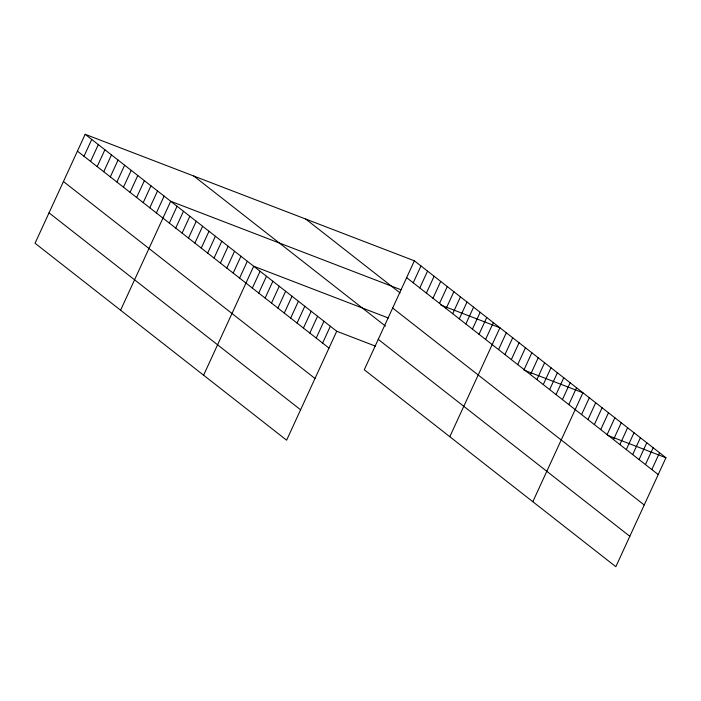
<?xml version="1.0" encoding="UTF-8"?>
<svg xmlns="http://www.w3.org/2000/svg" width="701" height="701" viewBox="0 0 701 701"><rect width="100%" height="100%" fill="white"/><g stroke="black" fill="none" stroke-linecap="round" stroke-linejoin="round"><path stroke-width="1.05" d="M85.163 134.303L35.05 243.247L286.613 440.193L336.725 331.249L85.163 134.303L414.387 260.807L665.95 457.753L615.837 566.697L364.275 369.751L414.387 260.807M83.997 156.279L91.735 139.455M90.578 161.432L98.315 144.608M97.159 166.584L104.896 149.76M103.739 171.736L111.477 154.912M110.32 176.889L118.057 160.056M116.892 182.032L124.638 165.208M123.472 187.185L131.218 170.361M130.053 192.337L137.79 175.513M136.634 197.489L144.371 180.665M143.214 202.642L150.952 185.818M149.795 207.794L157.532 190.961M156.376 212.938L164.113 196.114M120.581 310.21L170.694 201.266L400.972 289.75M169.335 223.093L177.073 206.269M175.723 228.088L183.46 211.264M182.111 233.091L189.848 216.267M188.499 238.086L196.236 221.262M194.878 243.089L202.624 226.265M201.266 248.093L209.003 231.26M207.654 253.087L215.391 236.263M214.042 258.091L221.779 241.258M220.421 263.085L228.167 246.261M226.809 268.089L234.546 251.256M233.196 273.083L240.934 256.259M239.584 278.087L247.322 261.263M203.597 375.201L253.709 266.257L388.336 317.991M252.351 288.085L260.089 271.261M258.739 293.079L266.476 276.255M265.127 298.083L272.864 281.259M271.515 303.077L279.252 286.253M277.894 308.081L285.64 291.257M284.282 313.084L292.019 296.251M290.67 318.079L298.407 301.255M297.058 323.082L304.795 306.249M303.437 328.077L311.183 311.253M309.824 333.08L317.562 316.247M316.212 338.075L323.95 321.251M322.6 343.078L330.337 326.254M413.222 282.783L420.968 265.959M419.803 287.936L427.549 271.103M426.383 293.088L434.121 276.255M432.964 298.232L440.701 281.408M439.545 303.384L447.282 286.56M446.125 308.536L453.862 291.712M452.706 313.689L460.443 296.865M459.278 318.841L467.024 302.008M465.858 323.993L473.604 307.161M472.439 329.137L480.176 312.313M479.02 334.289L486.757 317.465M485.6 339.442L493.338 322.618M449.805 436.714L499.918 327.77L440.745 305.031M498.569 349.589L506.306 332.765M504.948 354.592L512.694 337.768M511.336 359.587L519.073 342.763M517.724 364.59L525.461 347.766M524.111 369.593L531.849 352.761M530.491 374.588L538.237 357.764M536.878 379.591L544.616 362.759M543.266 384.586L551.004 367.762M549.654 389.59L557.391 372.757M556.033 394.584L563.779 377.76M562.421 399.588L570.158 382.764M568.809 404.582L576.546 387.758M532.821 501.706L582.934 392.762L523.761 370.023M581.585 414.58L589.322 397.756M587.964 419.584L595.71 402.76M594.352 424.587L602.089 407.754M600.739 429.582L608.477 412.758M607.127 434.585L614.865 417.752M613.506 439.58L621.252 422.756M619.894 444.583L627.632 427.75M626.282 449.578L634.019 432.754M632.67 454.581L640.407 437.757M639.049 459.576L646.795 442.752M645.437 464.579L653.174 447.755M651.825 469.574L659.562 452.75M336.725 331.249L375.526 346.163M607.749 435.382L665.95 457.753M406.65 277.631L658.213 474.577M305.741 219.062L400.052 292.895M392.665 308.028L644.228 504.974M193.8 176.047L385.497 326.123M378.26 339.354L629.822 536.3M77.417 151.127L328.988 348.073M63.441 181.533L315.003 378.479M49.035 212.85L300.598 409.796"/></g></svg>
